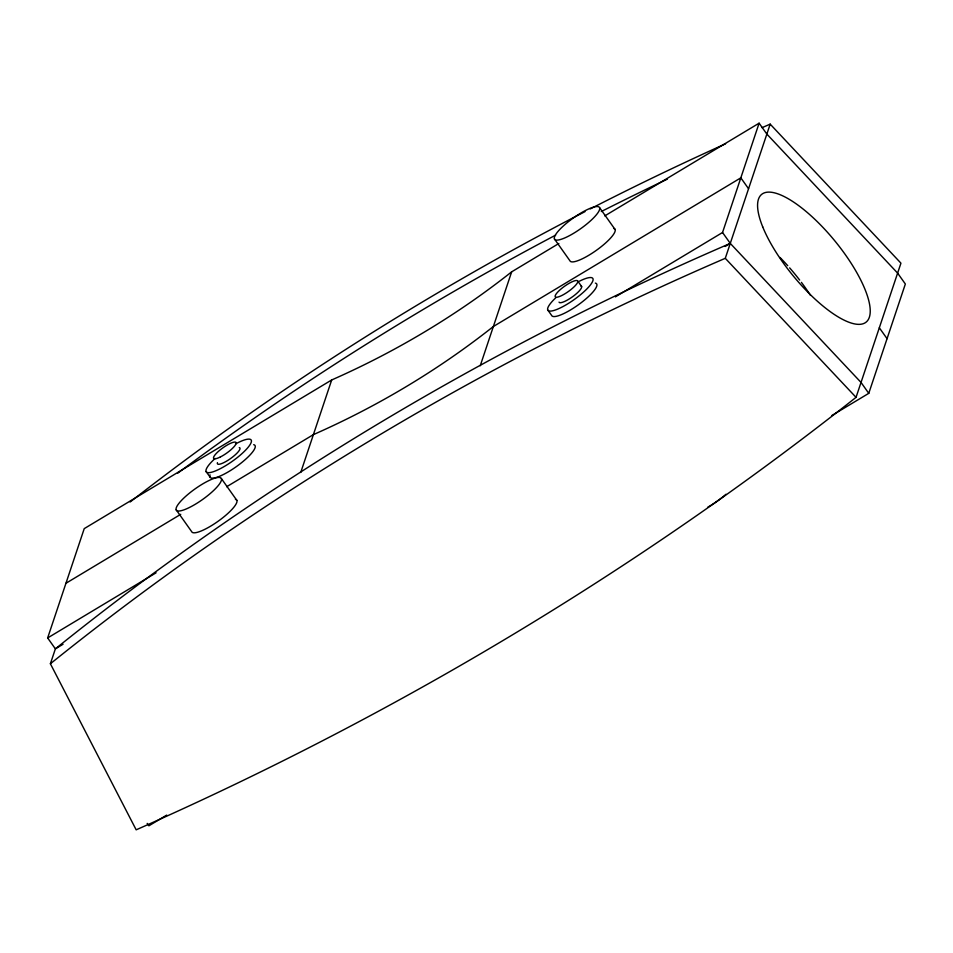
<?xml version="1.0" encoding="UTF-8"?>
<svg xmlns="http://www.w3.org/2000/svg" width="953" height="953" viewBox="0 0 953 953"><rect width="100%" height="100%" fill="white"/><g stroke="black" fill="none" stroke-linecap="round" stroke-linejoin="round"><path stroke-width="1.43" d="M762.043 127.654A3107.757 2873.259 18.5 0 1 770.179 124.14L900.942 263.171L856.044 397.341A3534.046 3267.384 18.5 0 1 136.172 829.825L50.39 663.753L55.381 648.85L47.65 637.95L84.233 528.629L331.692 379.961A883.514 816.84 18.5 0 0 511.654 271.843L558.851 243.492M300.731 472.462L331.692 379.961M480.241 365.749L511.654 271.843M615.388 296.871L722.541 232.508L759.112 123.175L766.843 134.075L897.619 273.118L905.35 284.006L868.767 393.339L831.838 415.52M50.39 663.753A3107.757 2873.259 18.5 0 1 725.281 258.311L770.179 124.14M604.774 215.902L759.112 123.175M65.936 583.284L180.736 514.322M226.659 486.733L313.394 434.628A883.514 816.84 18.5 0 0 493.368 326.51L740.826 177.842L748.558 188.742M47.65 637.95L156.078 572.813M63.041 644.252L55.381 648.85A3107.757 2873.259 18.5 0 1 730.272 243.396L861.035 382.439L868.767 393.339M725.162 246.47L730.272 243.396L722.541 232.508M166.715 815.101L148.894 825.81L147.179 823.392M725.281 258.311L856.044 397.341M879.321 327.772L887.064 338.672M599.616 207.694A27.506 6.492 -35.4 0 1 568 236.415A27.506 6.492 -35.4 0 1 563.473 225.849A27.506 6.492 -35.4 0 1 599.616 207.694L615.09 229.482M554.443 238.953L569.906 260.741A27.506 6.492 -35.4 0 0 598.031 249.126A27.506 6.492 -35.4 0 0 613.637 228.434M577.768 281.064A13.747 3.252 -35.4 0 1 561.96 295.43A13.747 3.252 -35.4 0 1 559.697 290.141A13.747 3.252 -35.4 0 1 577.768 281.064L581.64 286.519M547.749 309.951L551.62 315.407A27.506 6.492 -35.4 0 0 579.746 303.793A27.506 6.492 -35.4 0 0 595.351 283.101M221.394 478.597A27.506 6.492 -35.4 0 1 189.766 507.318A27.506 6.492 -35.4 0 1 185.239 496.751A27.506 6.492 -35.4 0 1 221.394 478.597L236.856 500.385M206.098 471.532L209.97 476.976M176.21 509.843L191.672 531.643A27.506 6.492 -35.4 0 0 219.809 520.028A27.506 6.492 -35.4 0 0 235.415 499.336M725.995 494.25A27.506 6.492 -35.4 0 1 707.757 507.21M580.913 285.995A13.747 3.252 -35.4 0 1 573.11 296.335A13.747 3.252 -35.4 0 1 559.042 302.137M579.376 281.23A27.506 6.492 -35.4 0 1 589.538 286.031A27.506 6.492 -35.4 0 1 555.301 310.023A27.506 6.492 -35.4 0 1 555.849 297.717M239.263 447.565A13.747 3.252 -35.4 0 1 229.995 458.953A13.747 3.252 -35.4 0 1 217.439 462.658M235.498 443.967A27.506 6.492 -35.4 0 1 248.495 446.85A27.506 6.492 -35.4 0 1 213.651 471.604A27.506 6.492 -35.4 0 1 215.14 458.429M253.701 444.682A27.506 6.492 -35.4 0 1 235.165 467.458A27.506 6.492 -35.4 0 1 210.065 474.868M779.983 257.453A82.506 27.184 50.7 0 1 787.738 265.708M789.644 267.864A82.506 27.184 50.7 0 1 799.662 280.063M801.402 282.362A82.506 27.184 50.7 0 1 810.515 295.406M130.132 501.993A3107.757 2873.259 18.5 0 1 584.999 211.626M590.229 208.933A3107.757 2873.259 18.5 0 1 725.59 143.796M177.568 473.296A3107.757 2873.259 18.5 0 1 555.623 235.141M601.319 211.53A3107.757 2873.259 18.5 0 1 667.398 179.128M220.31 456.999A13.747 3.252 -35.4 0 0 236.118 442.645A13.747 3.252 -35.4 0 0 218.046 451.722A13.747 3.252 -35.4 0 0 220.31 456.999M762.722 226.897A82.506 27.184 50.7 0 0 859.928 324.33A82.506 27.184 50.7 0 0 819.187 223.55A82.506 27.184 50.7 0 0 762.722 226.897"/></g></svg>
